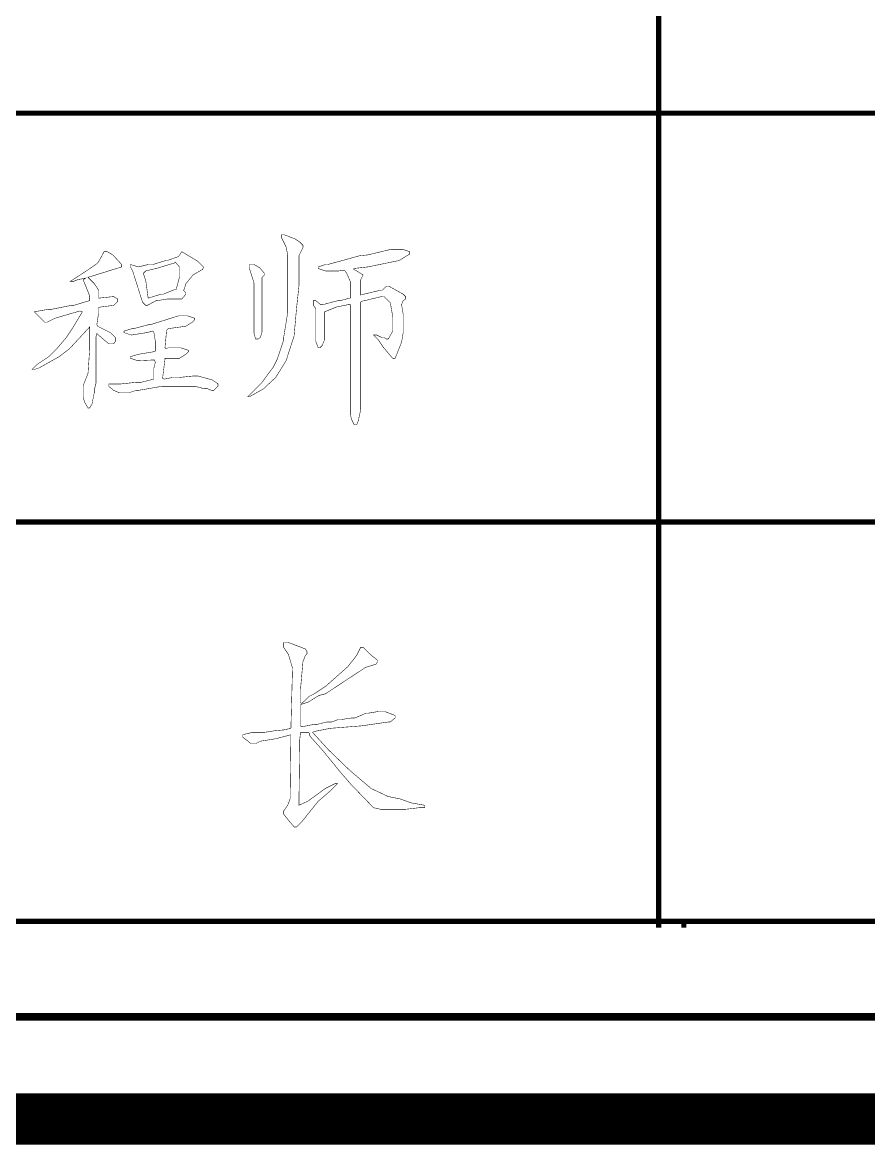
# Model space of a CAD drawing. Extents: x 94 to 452, y -72 to 1042.
# Drawn here: x 349.2 to 365.75, y -72 to -50.04 of the extents above; entities that cross this region are included whole.
import ezdxf

# ---------------------------------------------------------------- set-up
doc = ezdxf.new("R2010")
doc.units = 0
doc.header["$MEASUREMENT"] = 0
doc.layers.add('TREE_LAYER', color=7, linetype='Continuous')

msp = doc.modelspace()

# ---------------------------------------------------------------- linework, layer by layer
at = {"layer": 'TREE_LAYER'}
for points, const_width, elevation in [([(451.22612, 995.005583), (451.22612, 11.113007), (451.22612, 10.313007), (451.22612, -71.498816), (94.22612, -71.498816), (94.22612, -69.496695), (94.22612, 9.432416), (94.22612, 10.313007), (94.22612, 11.113007), (94.22612, 13.086307)], 1, 2891.008799), ([(96.22612, 13.086307), (96.22612, 11.113007), (96.22612, 10.313007), (96.22612, 9.432416), (96.22612, 9.432416), (96.22612, -69.496695), (96.22612, -69.498816), (449.22612, -69.498816), (449.22612, -69.498816), (449.22612, 10.313007), (449.22612, 11.113007), (449.22612, 995.005583)], 0.15, 2875.008799), ([(361.643859, -43.815251), (361.643859, -51.815251)], 0.1, 8), ([(337.136024, -51.815251), (361.643859, -51.815251)], 0.1, 24.507835), ([(361.643859, -51.815251), (361.643859, -59.815251)], 0.1, 8), ([(361.643859, -51.815251), (362.136024, -51.815251)], 0.1, 0.492165), ([(362.136024, -51.815251), (391.643859, -51.815251)], 0.1, 29.507835), ([(354.325476, -54.19674), (354.262731, -54.19674), (354.262731, -54.243799), (354.356849, -54.432034), (354.388221, -54.588897), (354.388221, -55.718308), (354.30979, -56.204583), (354.30979, -56.251642), (354.1843, -56.628112), (354.105868, -56.784975), (353.886261, -57.083014), (353.603908, -57.365367), (353.63528, -57.365367), (353.666653, -57.349681), (353.917633, -57.208504), (353.964692, -57.161446), (354.152927, -56.988897), (354.356849, -56.659485), (354.513712, -56.17321), (354.56077, -55.639877), (354.607829, -55.200661), (354.607829, -54.604583), (354.686261, -54.44772), (354.686261, -54.400661), (354.623515, -54.337916), (354.529398, -54.275171), (354.325476, -54.19674), (354.325476, -54.19674)], 0.01, 265), ([(354.325476, -54.19674), (354.262731, -54.19674), (354.262731, -54.243799), (354.356849, -54.432034), (354.388221, -54.588897), (354.388221, -55.718308), (354.30979, -56.204583), (354.30979, -56.251642), (354.1843, -56.628112), (354.105868, -56.784975), (353.886261, -57.083014), (353.603908, -57.365367), (353.63528, -57.365367), (353.666653, -57.349681), (353.917633, -57.208504), (353.964692, -57.161446), (354.152927, -56.988897), (354.356849, -56.659485), (354.513712, -56.17321), (354.56077, -55.639877), (354.607829, -55.200661), (354.607829, -54.604583), (354.686261, -54.44772), (354.686261, -54.400661), (354.623515, -54.337916), (354.529398, -54.275171), (354.325476, -54.19674), (354.325476, -54.19674)], 0.01, 265), ([(354.325476, -54.19674), (354.262731, -54.19674), (354.262731, -54.243799), (354.356849, -54.432034), (354.388221, -54.588897), (354.388221, -55.718308), (354.30979, -56.204583), (354.30979, -56.251642), (354.1843, -56.628112), (354.105868, -56.784975), (353.886261, -57.083014), (353.603908, -57.365367), (353.63528, -57.365367), (353.666653, -57.349681), (353.917633, -57.208504), (353.964692, -57.161446), (354.152927, -56.988897), (354.356849, -56.659485), (354.513712, -56.17321), (354.56077, -55.639877), (354.607829, -55.200661), (354.607829, -54.604583), (354.686261, -54.44772), (354.686261, -54.400661), (354.623515, -54.337916), (354.529398, -54.275171), (354.325476, -54.19674), (354.325476, -54.19674)], 0.01, 265), ([(350.85881, -54.526151), (350.796064, -54.526151), (350.686261, -54.730073), (350.654888, -54.761446), (350.498025, -54.87125), (350.137241, -55.106544), (350.199986, -55.106544), (350.278417, -55.075171), (350.43528, -55.043799), (350.43528, -55.043799), (350.388221, -55.075171), (350.513712, -55.388897), (350.513712, -55.483014), (350.199986, -55.577132), (350.152927, -55.577132), (349.76077, -55.655563), (349.698025, -55.655563), (349.431359, -55.702622), (349.63528, -55.906544), (349.682339, -55.906544), (349.839202, -55.828112), (350.105868, -55.749681), (350.325476, -55.686936), (350.372535, -55.702622), (350.1843, -56.016348), (350.05881, -56.204583), (349.886261, -56.408504), (349.713712, -56.581053), (349.478417, -56.737916), (349.3843, -56.832034), (349.431359, -56.832034), (349.525476, -56.800661), (349.917633, -56.581053), (350.121555, -56.424191), (350.513712, -56.000661), (350.513712, -56.016348), (350.513712, -56.455563), (350.482339, -56.910465), (350.388221, -57.145759), (350.388221, -57.381053), (350.419594, -57.475171), (350.482339, -57.584975), (350.513712, -57.584975), (350.56077, -57.506544), (350.607829, -57.27125), (350.607829, -57.224191), (350.639202, -57.098701), (350.639202, -56.188897), (350.654888, -56.141838), (350.654888, -56.126151), (350.686261, -56.157524), (350.890182, -56.330073), (350.9843, -56.330073), (351.015672, -56.283014), (351.015672, -56.204583), (350.921555, -56.110465), (350.670574, -55.984975), (350.654888, -55.953602), (350.686261, -55.749681), (350.686261, -55.624191), (350.733319, -55.608504), (350.9843, -55.577132), (351.062731, -55.498701), (351.062731, -55.451642), (350.9843, -55.404583), (350.686261, -55.435955), (350.686261, -55.435955), (350.686261, -55.279093), (350.670574, -55.24772), (350.607829, -55.153602), (350.482339, -55.028112), (351.141163, -54.824191), (351.141163, -54.777132), (350.968613, -54.588897), (350.85881, -54.526151), (350.85881, -54.526151)], 0.01, 265), ([(350.85881, -54.526151), (350.796064, -54.526151), (350.686261, -54.730073), (350.654888, -54.761446), (350.498025, -54.87125), (350.137241, -55.106544), (350.199986, -55.106544), (350.278417, -55.075171), (350.43528, -55.043799), (350.43528, -55.043799), (350.388221, -55.075171), (350.513712, -55.388897), (350.513712, -55.483014), (350.199986, -55.577132), (350.152927, -55.577132), (349.76077, -55.655563), (349.698025, -55.655563), (349.431359, -55.702622), (349.63528, -55.906544), (349.682339, -55.906544), (349.839202, -55.828112), (350.105868, -55.749681), (350.325476, -55.686936), (350.372535, -55.702622), (350.1843, -56.016348), (350.05881, -56.204583), (349.886261, -56.408504), (349.713712, -56.581053), (349.478417, -56.737916), (349.3843, -56.832034), (349.431359, -56.832034), (349.525476, -56.800661), (349.917633, -56.581053), (350.121555, -56.424191), (350.513712, -56.000661), (350.513712, -56.016348), (350.513712, -56.455563), (350.482339, -56.910465), (350.388221, -57.145759), (350.388221, -57.381053), (350.419594, -57.475171), (350.482339, -57.584975), (350.513712, -57.584975), (350.56077, -57.506544), (350.607829, -57.27125), (350.607829, -57.224191), (350.639202, -57.098701), (350.639202, -56.188897), (350.654888, -56.141838), (350.654888, -56.126151), (350.686261, -56.157524), (350.890182, -56.330073), (350.9843, -56.330073), (351.015672, -56.283014), (351.015672, -56.204583), (350.921555, -56.110465), (350.670574, -55.984975), (350.654888, -55.953602), (350.686261, -55.749681), (350.686261, -55.624191), (350.733319, -55.608504), (350.9843, -55.577132), (351.062731, -55.498701), (351.062731, -55.451642), (350.9843, -55.404583), (350.686261, -55.435955), (350.686261, -55.435955), (350.686261, -55.279093), (350.670574, -55.24772), (350.607829, -55.153602), (350.482339, -55.028112), (351.141163, -54.824191), (351.141163, -54.777132), (350.968613, -54.588897), (350.85881, -54.526151), (350.85881, -54.526151)], 0.01, 265), ([(350.85881, -54.526151), (350.796064, -54.526151), (350.686261, -54.730073), (350.654888, -54.761446), (350.498025, -54.87125), (350.137241, -55.106544), (350.199986, -55.106544), (350.278417, -55.075171), (350.43528, -55.043799), (350.43528, -55.043799), (350.388221, -55.075171), (350.513712, -55.388897), (350.513712, -55.483014), (350.199986, -55.577132), (350.152927, -55.577132), (349.76077, -55.655563), (349.698025, -55.655563), (349.431359, -55.702622), (349.63528, -55.906544), (349.682339, -55.906544), (349.839202, -55.828112), (350.105868, -55.749681), (350.325476, -55.686936), (350.372535, -55.702622), (350.1843, -56.016348), (350.05881, -56.204583), (349.886261, -56.408504), (349.713712, -56.581053), (349.478417, -56.737916), (349.3843, -56.832034), (349.431359, -56.832034), (349.525476, -56.800661), (349.917633, -56.581053), (350.121555, -56.424191), (350.513712, -56.000661), (350.513712, -56.016348), (350.513712, -56.455563), (350.482339, -56.910465), (350.388221, -57.145759), (350.388221, -57.381053), (350.419594, -57.475171), (350.482339, -57.584975), (350.513712, -57.584975), (350.56077, -57.506544), (350.607829, -57.27125), (350.607829, -57.224191), (350.639202, -57.098701), (350.639202, -56.188897), (350.654888, -56.141838), (350.654888, -56.126151), (350.686261, -56.157524), (350.890182, -56.330073), (350.9843, -56.330073), (351.015672, -56.283014), (351.015672, -56.204583), (350.921555, -56.110465), (350.670574, -55.984975), (350.654888, -55.953602), (350.686261, -55.749681), (350.686261, -55.624191), (350.733319, -55.608504), (350.9843, -55.577132), (351.062731, -55.498701), (351.062731, -55.451642), (350.9843, -55.404583), (350.686261, -55.435955), (350.686261, -55.435955), (350.686261, -55.279093), (350.670574, -55.24772), (350.607829, -55.153602), (350.482339, -55.028112), (351.141163, -54.824191), (351.141163, -54.777132), (350.968613, -54.588897), (350.85881, -54.526151), (350.85881, -54.526151)], 0.01, 265), ([(352.317633, -54.526151), (352.254888, -54.620269), (352.03528, -54.698701), (352.003908, -54.698701), (351.752927, -54.777132), (351.65881, -54.777132), (351.470574, -54.824191), (351.313712, -54.777132), (351.313712, -54.824191), (351.36077, -54.918308), (351.549006, -55.514387), (351.611751, -55.577132), (351.643123, -55.577132), (351.815672, -55.483014), (351.847045, -55.483014), (352.03528, -55.451642), (352.317633, -55.451642), (352.396064, -55.357524), (352.396064, -55.326151), (352.349006, -55.279093), (352.364692, -55.263406), (352.396064, -55.153602), (352.537241, -54.981053), (352.725476, -54.87125), (352.741163, -54.824191), (352.631359, -54.714387), (352.317633, -54.526151), (352.317633, -54.526151)], 0.01, 265), ([(352.317633, -54.526151), (352.254888, -54.620269), (352.03528, -54.698701), (352.003908, -54.698701), (351.752927, -54.777132), (351.65881, -54.777132), (351.470574, -54.824191), (351.313712, -54.777132), (351.313712, -54.824191), (351.36077, -54.918308), (351.549006, -55.514387), (351.611751, -55.577132), (351.643123, -55.577132), (351.815672, -55.483014), (351.847045, -55.483014), (352.03528, -55.451642), (352.317633, -55.451642), (352.396064, -55.357524), (352.396064, -55.326151), (352.349006, -55.279093), (352.364692, -55.263406), (352.396064, -55.153602), (352.537241, -54.981053), (352.725476, -54.87125), (352.741163, -54.824191), (352.631359, -54.714387), (352.317633, -54.526151), (352.317633, -54.526151)], 0.01, 265), ([(352.317633, -54.526151), (352.254888, -54.620269), (352.03528, -54.698701), (352.003908, -54.698701), (351.752927, -54.777132), (351.65881, -54.777132), (351.470574, -54.824191), (351.313712, -54.777132), (351.313712, -54.824191), (351.36077, -54.918308), (351.549006, -55.514387), (351.611751, -55.577132), (351.643123, -55.577132), (351.815672, -55.483014), (351.847045, -55.483014), (352.03528, -55.451642), (352.317633, -55.451642), (352.396064, -55.357524), (352.396064, -55.326151), (352.349006, -55.279093), (352.364692, -55.263406), (352.396064, -55.153602), (352.537241, -54.981053), (352.725476, -54.87125), (352.741163, -54.824191), (352.631359, -54.714387), (352.317633, -54.526151), (352.317633, -54.526151)], 0.01, 265), ([(356.631359, -54.479093), (356.411751, -54.479093), (355.956849, -54.588897), (355.799986, -54.604583), (355.172535, -54.777132), (355.125476, -54.777132), (354.9843, -54.824191), (354.9843, -54.855563), (355.125476, -54.902622), (355.392143, -54.902622), (355.501947, -54.886936), (355.549006, -54.965367), (355.611751, -55.106544), (355.611751, -55.435955), (355.596064, -55.435955), (355.423515, -55.483014), (355.376457, -55.483014), (355.078417, -55.561446), (355.031359, -55.561446), (354.937241, -55.483014), (354.890182, -55.483014), (354.890182, -55.577132), (354.937241, -55.639877), (354.937241, -56.283014), (354.9843, -56.408504), (355.015672, -56.408504), (355.062731, -56.361446), (355.10979, -56.251642), (355.10979, -55.702622), (355.345084, -55.608504), (355.580378, -55.561446), (355.611751, -55.561446), (355.611751, -57.710465), (355.643123, -57.820269), (355.690182, -57.914387), (355.737241, -57.914387), (355.768613, -57.835955), (355.815672, -57.616348), (355.815672, -55.514387), (355.831359, -55.498701), (356.223515, -55.404583), (356.270574, -55.404583), (356.396064, -55.530073), (356.443123, -55.79674), (356.443123, -56.079093), (356.364692, -56.220269), (356.349006, -56.235955), (356.317633, -56.235955), (356.270574, -56.204583), (356.223515, -56.204583), (356.129398, -56.157524), (356.066653, -56.157524), (356.16077, -56.251642), (356.254888, -56.392818), (356.427437, -56.59674), (356.443123, -56.612426), (356.490182, -56.612426), (356.615672, -56.298701), (356.647045, -56.110465), (356.647045, -55.749681), (356.615672, -55.561446), (356.647045, -55.483014), (356.694104, -55.451642), (356.694104, -55.404583), (356.647045, -55.357524), (356.364692, -55.200661), (356.317633, -55.200661), (356.239202, -55.279093), (356.207829, -55.279093), (355.815672, -55.37321), (355.815672, -55.37321), (355.815672, -55.075171), (355.862731, -54.981053), (355.737241, -54.902622), (355.674496, -54.87125), (355.674496, -54.855563), (355.956849, -54.824191), (356.568613, -54.698701), (356.772535, -54.57321), (356.772535, -54.526151), (356.631359, -54.479093), (356.631359, -54.479093)], 0.01, 265), ([(356.631359, -54.479093), (356.411751, -54.479093), (355.956849, -54.588897), (355.799986, -54.604583), (355.172535, -54.777132), (355.125476, -54.777132), (354.9843, -54.824191), (354.9843, -54.855563), (355.125476, -54.902622), (355.392143, -54.902622), (355.501947, -54.886936), (355.549006, -54.965367), (355.611751, -55.106544), (355.611751, -55.435955), (355.596064, -55.435955), (355.423515, -55.483014), (355.376457, -55.483014), (355.078417, -55.561446), (355.031359, -55.561446), (354.937241, -55.483014), (354.890182, -55.483014), (354.890182, -55.577132), (354.937241, -55.639877), (354.937241, -56.283014), (354.9843, -56.408504), (355.015672, -56.408504), (355.062731, -56.361446), (355.10979, -56.251642), (355.10979, -55.702622), (355.345084, -55.608504), (355.580378, -55.561446), (355.611751, -55.561446), (355.611751, -57.710465), (355.643123, -57.820269), (355.690182, -57.914387), (355.737241, -57.914387), (355.768613, -57.835955), (355.815672, -57.616348), (355.815672, -55.514387), (355.831359, -55.498701), (356.223515, -55.404583), (356.270574, -55.404583), (356.396064, -55.530073), (356.443123, -55.79674), (356.443123, -56.079093), (356.364692, -56.220269), (356.349006, -56.235955), (356.317633, -56.235955), (356.270574, -56.204583), (356.223515, -56.204583), (356.129398, -56.157524), (356.066653, -56.157524), (356.16077, -56.251642), (356.254888, -56.392818), (356.427437, -56.59674), (356.443123, -56.612426), (356.490182, -56.612426), (356.615672, -56.298701), (356.647045, -56.110465), (356.647045, -55.749681), (356.615672, -55.561446), (356.647045, -55.483014), (356.694104, -55.451642), (356.694104, -55.404583), (356.647045, -55.357524), (356.364692, -55.200661), (356.317633, -55.200661), (356.239202, -55.279093), (356.207829, -55.279093), (355.815672, -55.37321), (355.815672, -55.37321), (355.815672, -55.075171), (355.862731, -54.981053), (355.737241, -54.902622), (355.674496, -54.87125), (355.674496, -54.855563), (355.956849, -54.824191), (356.568613, -54.698701), (356.772535, -54.57321), (356.772535, -54.526151), (356.631359, -54.479093), (356.631359, -54.479093)], 0.01, 265), ([(356.631359, -54.479093), (356.411751, -54.479093), (355.956849, -54.588897), (355.799986, -54.604583), (355.172535, -54.777132), (355.125476, -54.777132), (354.9843, -54.824191), (354.9843, -54.855563), (355.125476, -54.902622), (355.392143, -54.902622), (355.501947, -54.886936), (355.549006, -54.965367), (355.611751, -55.106544), (355.611751, -55.435955), (355.596064, -55.435955), (355.423515, -55.483014), (355.376457, -55.483014), (355.078417, -55.561446), (355.031359, -55.561446), (354.937241, -55.483014), (354.890182, -55.483014), (354.890182, -55.577132), (354.937241, -55.639877), (354.937241, -56.283014), (354.9843, -56.408504), (355.015672, -56.408504), (355.062731, -56.361446), (355.10979, -56.251642), (355.10979, -55.702622), (355.345084, -55.608504), (355.580378, -55.561446), (355.611751, -55.561446), (355.611751, -57.710465), (355.643123, -57.820269), (355.690182, -57.914387), (355.737241, -57.914387), (355.768613, -57.835955), (355.815672, -57.616348), (355.815672, -55.514387), (355.831359, -55.498701), (356.223515, -55.404583), (356.270574, -55.404583), (356.396064, -55.530073), (356.443123, -55.79674), (356.443123, -56.079093), (356.364692, -56.220269), (356.349006, -56.235955), (356.317633, -56.235955), (356.270574, -56.204583), (356.223515, -56.204583), (356.129398, -56.157524), (356.066653, -56.157524), (356.16077, -56.251642), (356.254888, -56.392818), (356.427437, -56.59674), (356.443123, -56.612426), (356.490182, -56.612426), (356.615672, -56.298701), (356.647045, -56.110465), (356.647045, -55.749681), (356.615672, -55.561446), (356.647045, -55.483014), (356.694104, -55.451642), (356.694104, -55.404583), (356.647045, -55.357524), (356.364692, -55.200661), (356.317633, -55.200661), (356.239202, -55.279093), (356.207829, -55.279093), (355.815672, -55.37321), (355.815672, -55.37321), (355.815672, -55.075171), (355.862731, -54.981053), (355.737241, -54.902622), (355.674496, -54.87125), (355.674496, -54.855563), (355.956849, -54.824191), (356.568613, -54.698701), (356.772535, -54.57321), (356.772535, -54.526151), (356.631359, -54.479093), (356.631359, -54.479093)], 0.01, 265), ([(352.176457, -54.745759), (352.192143, -54.730073), (352.270574, -54.824191), (352.270574, -55.028112), (352.207829, -55.263406), (352.145084, -55.279093), (351.956849, -55.357524), (351.90979, -55.357524), (351.65881, -55.435955), (351.611751, -55.090857), (351.564692, -54.949681), (351.611751, -54.902622), (351.815672, -54.855563), (352.176457, -54.745759), (352.176457, -54.745759)], 0.01, 265), ([(352.176457, -54.745759), (352.192143, -54.730073), (352.270574, -54.824191), (352.270574, -55.028112), (352.207829, -55.263406), (352.145084, -55.279093), (351.956849, -55.357524), (351.90979, -55.357524), (351.65881, -55.435955), (351.611751, -55.090857), (351.564692, -54.949681), (351.611751, -54.902622), (351.815672, -54.855563), (352.176457, -54.745759), (352.176457, -54.745759)], 0.01, 265), ([(352.176457, -54.745759), (352.192143, -54.730073), (352.270574, -54.824191), (352.270574, -55.028112), (352.207829, -55.263406), (352.145084, -55.279093), (351.956849, -55.357524), (351.90979, -55.357524), (351.65881, -55.435955), (351.611751, -55.090857), (351.564692, -54.949681), (351.611751, -54.902622), (351.815672, -54.855563), (352.176457, -54.745759), (352.176457, -54.745759)], 0.01, 265), ([(353.729398, -54.777132), (353.63528, -54.777132), (353.63528, -54.839877), (353.729398, -55.137916), (353.729398, -56.126151), (353.76077, -56.235955), (353.807829, -56.235955), (353.854888, -56.204583), (353.886261, -56.094779), (353.886261, -55.028112), (353.933319, -54.981053), (353.933319, -54.949681), (353.839202, -54.839877), (353.729398, -54.777132), (353.729398, -54.777132)], 0.01, 265), ([(353.729398, -54.777132), (353.63528, -54.777132), (353.63528, -54.839877), (353.729398, -55.137916), (353.729398, -56.126151), (353.76077, -56.235955), (353.807829, -56.235955), (353.854888, -56.204583), (353.886261, -56.094779), (353.886261, -55.028112), (353.933319, -54.981053), (353.933319, -54.949681), (353.839202, -54.839877), (353.729398, -54.777132), (353.729398, -54.777132)], 0.01, 265), ([(353.729398, -54.777132), (353.63528, -54.777132), (353.63528, -54.839877), (353.729398, -55.137916), (353.729398, -56.126151), (353.76077, -56.235955), (353.807829, -56.235955), (353.854888, -56.204583), (353.886261, -56.094779), (353.886261, -55.028112), (353.933319, -54.981053), (353.933319, -54.949681), (353.839202, -54.839877), (353.729398, -54.777132), (353.729398, -54.777132)], 0.01, 265), ([(352.427437, -55.781053), (352.254888, -55.781053), (351.705868, -55.953602), (351.674496, -55.953602), (351.376457, -56.032034), (351.345084, -56.032034), (351.188221, -56.079093), (351.188221, -56.110465), (351.329398, -56.157524), (351.627437, -56.110465), (351.752927, -56.079093), (351.768613, -56.094779), (351.799986, -56.283014), (351.799986, -56.47125), (351.752927, -56.486936), (351.470574, -56.533995), (351.313712, -56.581053), (351.313712, -56.612426), (351.454888, -56.659485), (351.7843, -56.643799), (351.799986, -56.690857), (351.768613, -56.816348), (351.768613, -57.020269), (351.517633, -57.083014), (351.423515, -57.083014), (351.125476, -57.114387), (350.890182, -57.114387), (350.890182, -57.161446), (350.9843, -57.239877), (351.094104, -57.286936), (351.282339, -57.286936), (351.423515, -57.239877), (351.470574, -57.239877), (351.925476, -57.161446), (352.5843, -57.161446), (352.756849, -57.208504), (352.819594, -57.208504), (352.898025, -57.239877), (352.945084, -57.239877), (353.023515, -57.161446), (353.023515, -57.114387), (353.007829, -57.098701), (352.913712, -57.035955), (352.631359, -56.957524), (352.552927, -56.957524), (352.254888, -56.988897), (352.129398, -56.988897), (351.972535, -57.020269), (351.941163, -57.004583), (351.988221, -56.628112), (351.988221, -56.612426), (352.270574, -56.612426), (352.396064, -56.533995), (352.443123, -56.486936), (352.443123, -56.455563), (352.301947, -56.408504), (352.050966, -56.408504), (352.003908, -56.424191), (351.988221, -56.408504), (352.019594, -56.063406), (352.050966, -56.032034), (352.396064, -55.984975), (352.521555, -55.906544), (352.568613, -55.859485), (352.568613, -55.828112), (352.427437, -55.781053), (352.427437, -55.781053)], 0.01, 265), ([(352.427437, -55.781053), (352.254888, -55.781053), (351.705868, -55.953602), (351.674496, -55.953602), (351.376457, -56.032034), (351.345084, -56.032034), (351.188221, -56.079093), (351.188221, -56.110465), (351.329398, -56.157524), (351.627437, -56.110465), (351.752927, -56.079093), (351.768613, -56.094779), (351.799986, -56.283014), (351.799986, -56.47125), (351.752927, -56.486936), (351.470574, -56.533995), (351.313712, -56.581053), (351.313712, -56.612426), (351.454888, -56.659485), (351.7843, -56.643799), (351.799986, -56.690857), (351.768613, -56.816348), (351.768613, -57.020269), (351.517633, -57.083014), (351.423515, -57.083014), (351.125476, -57.114387), (350.890182, -57.114387), (350.890182, -57.161446), (350.9843, -57.239877), (351.094104, -57.286936), (351.282339, -57.286936), (351.423515, -57.239877), (351.470574, -57.239877), (351.925476, -57.161446), (352.5843, -57.161446), (352.756849, -57.208504), (352.819594, -57.208504), (352.898025, -57.239877), (352.945084, -57.239877), (353.023515, -57.161446), (353.023515, -57.114387), (353.007829, -57.098701), (352.913712, -57.035955), (352.631359, -56.957524), (352.552927, -56.957524), (352.254888, -56.988897), (352.129398, -56.988897), (351.972535, -57.020269), (351.941163, -57.004583), (351.988221, -56.628112), (351.988221, -56.612426), (352.270574, -56.612426), (352.396064, -56.533995), (352.443123, -56.486936), (352.443123, -56.455563), (352.301947, -56.408504), (352.050966, -56.408504), (352.003908, -56.424191), (351.988221, -56.408504), (352.019594, -56.063406), (352.050966, -56.032034), (352.396064, -55.984975), (352.521555, -55.906544), (352.568613, -55.859485), (352.568613, -55.828112), (352.427437, -55.781053), (352.427437, -55.781053)], 0.01, 265), ([(352.427437, -55.781053), (352.254888, -55.781053), (351.705868, -55.953602), (351.674496, -55.953602), (351.376457, -56.032034), (351.345084, -56.032034), (351.188221, -56.079093), (351.188221, -56.110465), (351.329398, -56.157524), (351.627437, -56.110465), (351.752927, -56.079093), (351.768613, -56.094779), (351.799986, -56.283014), (351.799986, -56.47125), (351.752927, -56.486936), (351.470574, -56.533995), (351.313712, -56.581053), (351.313712, -56.612426), (351.454888, -56.659485), (351.7843, -56.643799), (351.799986, -56.690857), (351.768613, -56.816348), (351.768613, -57.020269), (351.517633, -57.083014), (351.423515, -57.083014), (351.125476, -57.114387), (350.890182, -57.114387), (350.890182, -57.161446), (350.9843, -57.239877), (351.094104, -57.286936), (351.282339, -57.286936), (351.423515, -57.239877), (351.470574, -57.239877), (351.925476, -57.161446), (352.5843, -57.161446), (352.756849, -57.208504), (352.819594, -57.208504), (352.898025, -57.239877), (352.945084, -57.239877), (353.023515, -57.161446), (353.023515, -57.114387), (353.007829, -57.098701), (352.913712, -57.035955), (352.631359, -56.957524), (352.552927, -56.957524), (352.254888, -56.988897), (352.129398, -56.988897), (351.972535, -57.020269), (351.941163, -57.004583), (351.988221, -56.628112), (351.988221, -56.612426), (352.270574, -56.612426), (352.396064, -56.533995), (352.443123, -56.486936), (352.443123, -56.455563), (352.301947, -56.408504), (352.050966, -56.408504), (352.003908, -56.424191), (351.988221, -56.408504), (352.019594, -56.063406), (352.050966, -56.032034), (352.396064, -55.984975), (352.521555, -55.906544), (352.568613, -55.859485), (352.568613, -55.828112), (352.427437, -55.781053), (352.427437, -55.781053)], 0.01, 265), ([(337.136024, -59.815251), (361.643859, -59.815251)], 0.1, 24.507835), ([(361.643859, -59.815251), (361.643859, -67.630795)], 0.1, 7.815544), ([(361.643859, -59.815251), (362.136024, -59.815251)], 0.1, 0.492165), ([(362.136024, -59.815251), (391.643859, -59.815251)], 0.1, 29.507835), ([(354.403908, -62.17534), (354.30979, -62.17534), (354.30979, -62.269458), (354.403908, -62.410634), (354.482339, -62.677301), (354.450966, -63.853772), (354.30979, -63.885144), (354.137241, -63.90083), (353.933319, -63.932203), (353.698025, -63.932203), (353.50979, -63.979262), (353.50979, -64.026321), (353.572535, -64.073379), (353.666653, -64.151811), (353.76077, -64.151811), (353.854888, -64.104752), (354.152927, -64.057693), (354.450966, -63.979262), (354.450966, -63.979262), (354.43528, -65.234164), (354.388221, -65.359654), (354.30979, -65.469458), (354.30979, -65.532203), (354.419594, -65.673379), (354.513712, -65.783183), (354.56077, -65.783183), (354.670574, -65.673379), (354.9843, -65.281223), (355.203908, -65.092987), (355.36077, -64.936124), (355.313712, -64.936124), (355.125476, -65.030242), (354.780378, -65.281223), (354.607829, -65.359654), (354.607829, -65.343968), (354.623515, -64.073379), (354.639202, -63.932203), (354.796064, -63.932203), (354.811751, -63.947889), (354.811751, -63.979262), (354.827437, -64.010634), (355.078417, -64.292987), (355.423515, -64.716517), (355.627437, -64.951811), (356.066653, -65.406713), (356.207829, -65.438085), (356.694104, -65.438085), (356.96077, -65.406713), (357.070574, -65.406713), (357.070574, -65.359654), (356.803908, -65.312595), (356.5843, -65.234164), (356.349006, -65.187105), (356.019594, -65.030242), (355.611751, -64.685144), (355.188221, -64.277301), (354.874496, -63.932203), (354.905868, -63.916517), (355.219594, -63.853772), (355.815672, -63.806713), (356.364692, -63.728281), (356.396064, -63.728281), (356.490182, -63.64985), (356.490182, -63.602791), (356.286261, -63.52436), (356.16077, -63.52436), (355.972535, -63.555732), (355.925476, -63.555732), (355.705868, -63.64985), (355.643123, -63.64985), (355.439202, -63.681223), (355.376457, -63.681223), (355.250966, -63.728281), (355.156849, -63.728281), (354.968613, -63.77534), (354.905868, -63.77534), (354.670574, -63.822399), (354.639202, -63.806713), (354.639202, -63.39887), (354.654888, -63.383183), (354.796064, -63.336124), (354.999986, -63.210634), (355.125476, -63.179262), (355.90979, -62.661615), (356.113712, -62.59887), (356.145084, -62.551811), (356.145084, -62.520438), (355.988221, -62.394948), (355.862731, -62.269458), (355.815672, -62.269458), (355.737241, -62.426321), (355.564692, -62.645928), (355.141163, -63.022399), (354.905868, -63.179262), (354.811751, -63.226321), (354.717633, -63.320438), (354.654888, -63.367497), (354.639202, -63.351811), (354.639202, -63.085144), (354.686261, -62.551811), (354.733319, -62.426321), (354.764692, -62.394948), (354.764692, -62.347889), (354.733319, -62.30083), (354.654888, -62.269458), (354.403908, -62.17534), (354.403908, -62.17534)], 0.01, 266), ([(354.403908, -62.17534), (354.30979, -62.17534), (354.30979, -62.269458), (354.403908, -62.410634), (354.482339, -62.677301), (354.450966, -63.853772), (354.30979, -63.885144), (354.137241, -63.90083), (353.933319, -63.932203), (353.698025, -63.932203), (353.50979, -63.979262), (353.50979, -64.026321), (353.572535, -64.073379), (353.666653, -64.151811), (353.76077, -64.151811), (353.854888, -64.104752), (354.152927, -64.057693), (354.450966, -63.979262), (354.450966, -63.979262), (354.43528, -65.234164), (354.388221, -65.359654), (354.30979, -65.469458), (354.30979, -65.532203), (354.419594, -65.673379), (354.513712, -65.783183), (354.56077, -65.783183), (354.670574, -65.673379), (354.9843, -65.281223), (355.203908, -65.092987), (355.36077, -64.936124), (355.313712, -64.936124), (355.125476, -65.030242), (354.780378, -65.281223), (354.607829, -65.359654), (354.607829, -65.343968), (354.623515, -64.073379), (354.639202, -63.932203), (354.796064, -63.932203), (354.811751, -63.947889), (354.811751, -63.979262), (354.827437, -64.010634), (355.078417, -64.292987), (355.423515, -64.716517), (355.627437, -64.951811), (356.066653, -65.406713), (356.207829, -65.438085), (356.694104, -65.438085), (356.96077, -65.406713), (357.070574, -65.406713), (357.070574, -65.359654), (356.803908, -65.312595), (356.5843, -65.234164), (356.349006, -65.187105), (356.019594, -65.030242), (355.611751, -64.685144), (355.188221, -64.277301), (354.874496, -63.932203), (354.905868, -63.916517), (355.219594, -63.853772), (355.815672, -63.806713), (356.364692, -63.728281), (356.396064, -63.728281), (356.490182, -63.64985), (356.490182, -63.602791), (356.286261, -63.52436), (356.16077, -63.52436), (355.972535, -63.555732), (355.925476, -63.555732), (355.705868, -63.64985), (355.643123, -63.64985), (355.439202, -63.681223), (355.376457, -63.681223), (355.250966, -63.728281), (355.156849, -63.728281), (354.968613, -63.77534), (354.905868, -63.77534), (354.670574, -63.822399), (354.639202, -63.806713), (354.639202, -63.39887), (354.654888, -63.383183), (354.796064, -63.336124), (354.999986, -63.210634), (355.125476, -63.179262), (355.90979, -62.661615), (356.113712, -62.59887), (356.145084, -62.551811), (356.145084, -62.520438), (355.988221, -62.394948), (355.862731, -62.269458), (355.815672, -62.269458), (355.737241, -62.426321), (355.564692, -62.645928), (355.141163, -63.022399), (354.905868, -63.179262), (354.811751, -63.226321), (354.717633, -63.320438), (354.654888, -63.367497), (354.639202, -63.351811), (354.639202, -63.085144), (354.686261, -62.551811), (354.733319, -62.426321), (354.764692, -62.394948), (354.764692, -62.347889), (354.733319, -62.30083), (354.654888, -62.269458), (354.403908, -62.17534), (354.403908, -62.17534)], 0.01, 266), ([(354.403908, -62.17534), (354.30979, -62.17534), (354.30979, -62.269458), (354.403908, -62.410634), (354.482339, -62.677301), (354.450966, -63.853772), (354.30979, -63.885144), (354.137241, -63.90083), (353.933319, -63.932203), (353.698025, -63.932203), (353.50979, -63.979262), (353.50979, -64.026321), (353.572535, -64.073379), (353.666653, -64.151811), (353.76077, -64.151811), (353.854888, -64.104752), (354.152927, -64.057693), (354.450966, -63.979262), (354.450966, -63.979262), (354.43528, -65.234164), (354.388221, -65.359654), (354.30979, -65.469458), (354.30979, -65.532203), (354.419594, -65.673379), (354.513712, -65.783183), (354.56077, -65.783183), (354.670574, -65.673379), (354.9843, -65.281223), (355.203908, -65.092987), (355.36077, -64.936124), (355.313712, -64.936124), (355.125476, -65.030242), (354.780378, -65.281223), (354.607829, -65.359654), (354.607829, -65.343968), (354.623515, -64.073379), (354.639202, -63.932203), (354.796064, -63.932203), (354.811751, -63.947889), (354.811751, -63.979262), (354.827437, -64.010634), (355.078417, -64.292987), (355.423515, -64.716517), (355.627437, -64.951811), (356.066653, -65.406713), (356.207829, -65.438085), (356.694104, -65.438085), (356.96077, -65.406713), (357.070574, -65.406713), (357.070574, -65.359654), (356.803908, -65.312595), (356.5843, -65.234164), (356.349006, -65.187105), (356.019594, -65.030242), (355.611751, -64.685144), (355.188221, -64.277301), (354.874496, -63.932203), (354.905868, -63.916517), (355.219594, -63.853772), (355.815672, -63.806713), (356.364692, -63.728281), (356.396064, -63.728281), (356.490182, -63.64985), (356.490182, -63.602791), (356.286261, -63.52436), (356.16077, -63.52436), (355.972535, -63.555732), (355.925476, -63.555732), (355.705868, -63.64985), (355.643123, -63.64985), (355.439202, -63.681223), (355.376457, -63.681223), (355.250966, -63.728281), (355.156849, -63.728281), (354.968613, -63.77534), (354.905868, -63.77534), (354.670574, -63.822399), (354.639202, -63.806713), (354.639202, -63.39887), (354.654888, -63.383183), (354.796064, -63.336124), (354.999986, -63.210634), (355.125476, -63.179262), (355.90979, -62.661615), (356.113712, -62.59887), (356.145084, -62.551811), (356.145084, -62.520438), (355.988221, -62.394948), (355.862731, -62.269458), (355.815672, -62.269458), (355.737241, -62.426321), (355.564692, -62.645928), (355.141163, -63.022399), (354.905868, -63.179262), (354.811751, -63.226321), (354.717633, -63.320438), (354.654888, -63.367497), (354.639202, -63.351811), (354.639202, -63.085144), (354.686261, -62.551811), (354.733319, -62.426321), (354.764692, -62.394948), (354.764692, -62.347889), (354.733319, -62.30083), (354.654888, -62.269458), (354.403908, -62.17534), (354.403908, -62.17534)], 0.01, 266), ([(337.136024, -67.630795), (361.643859, -67.630795)], 0.1, 24.507835), ([(361.643859, -67.630795), (361.643859, -67.755392)], 0.1, 0.124597), ([(361.643859, -67.630795), (362.136024, -67.630795)], 0.1, 0.492165), ([(362.136024, -67.630795), (391.643859, -67.630795)], 0.1, 29.507835), ([(362.136024, -67.630795), (362.136024, -67.755392)], 0.1, 0.124597)]:
    msp.add_lwpolyline(points, dxfattribs=dict(at, const_width=const_width, elevation=elevation))

doc.saveas('drawing.dxf')
